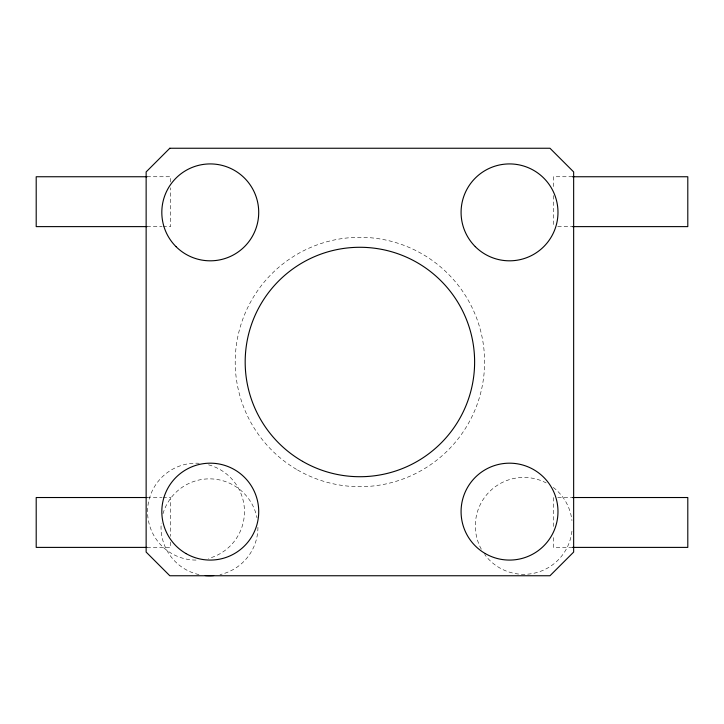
<?xml version="1.0" encoding="UTF-8"?>
<svg xmlns="http://www.w3.org/2000/svg" width="724" height="724" viewBox="0 0 724 724"><rect width="100%" height="100%" fill="white"/><g stroke="black" fill="none" stroke-linecap="round" stroke-linejoin="round"><path stroke-width="0.54" stroke-dasharray="3.62 2.71" d="M146.999 176.747L170.656 176.747L170.656 182.285M572.494 176.747L553.344 176.747L553.344 187.833M146.999 226.621L161.841 226.621M162.945 226.621L170.656 226.621L170.656 187.833M557.751 226.621L572.494 226.621M146.999 497.524L161.841 497.524M162.945 497.524L170.656 497.524L170.656 536.312M557.751 497.524L572.494 497.524M146.999 547.398L170.656 547.398L170.656 541.86M572.494 547.398L553.344 547.398L553.344 535.208M553.344 195.589L553.344 226.621M553.344 497.524L553.344 528.556M208.557 464.826A48.454 48.454 0 0 1 208.557 558.43M196.014 560.077A48.454 48.454 0 0 1 147.596 510.049A48.454 48.454 0 0 1 199.172 463.279M571.942 531.144A48.454 48.454 0 0 1 484.7 554.521M481.306 549.19A48.454 48.454 0 0 1 546.158 482.908M553.272 487.442A48.454 48.454 0 0 1 571.942 520.61M257.934 527.307A48.454 48.454 0 0 1 219.987 574.603M198.982 574.603A48.454 48.454 0 0 1 161.217 523.09M162.963 513.759A48.454 48.454 0 0 1 257.002 517.841M297.555 469.985A124.691 124.691 0 0 0 484.591 362A124.691 124.691 0 0 0 297.555 254.015A124.691 124.691 0 0 0 297.555 469.985"/><path stroke-width="1.09" d="M146.999 176.747L36.2 176.747L36.2 226.621L146.999 226.621M572.494 176.747L687.8 176.747L687.8 226.621L572.494 226.621M146.999 497.524L36.2 497.524L36.2 547.398L146.999 547.398M572.494 497.524L687.8 497.524L687.8 547.398L572.494 547.398M213.698 575.571A48.454 48.454 0 0 1 205.272 575.571M169.823 148.248L146.139 171.923L146.139 552.077L169.823 575.752L549.969 575.752L573.652 552.077L573.652 171.923L549.969 148.248L169.823 148.248M302.542 461.351A114.718 114.718 0 0 0 474.618 362A114.718 114.718 0 0 0 302.542 262.649A114.718 114.718 0 0 0 302.542 461.351M176.004 246.631A48.454 48.454 0 0 0 257.065 224.911A48.454 48.454 0 0 0 197.724 165.57A48.454 48.454 0 0 0 176.004 246.631M475.27 246.631A48.454 48.454 0 0 0 556.331 224.911A48.454 48.454 0 0 0 496.99 165.57A48.454 48.454 0 0 0 475.27 246.631M485.297 553.589A48.454 48.454 0 0 0 557.978 511.633A48.454 48.454 0 0 0 485.297 469.668A48.454 48.454 0 0 0 485.297 553.589M186.041 553.589A48.454 48.454 0 0 0 258.721 511.633A48.454 48.454 0 0 0 186.041 469.668A48.454 48.454 0 0 0 186.041 553.589"/></g></svg>
